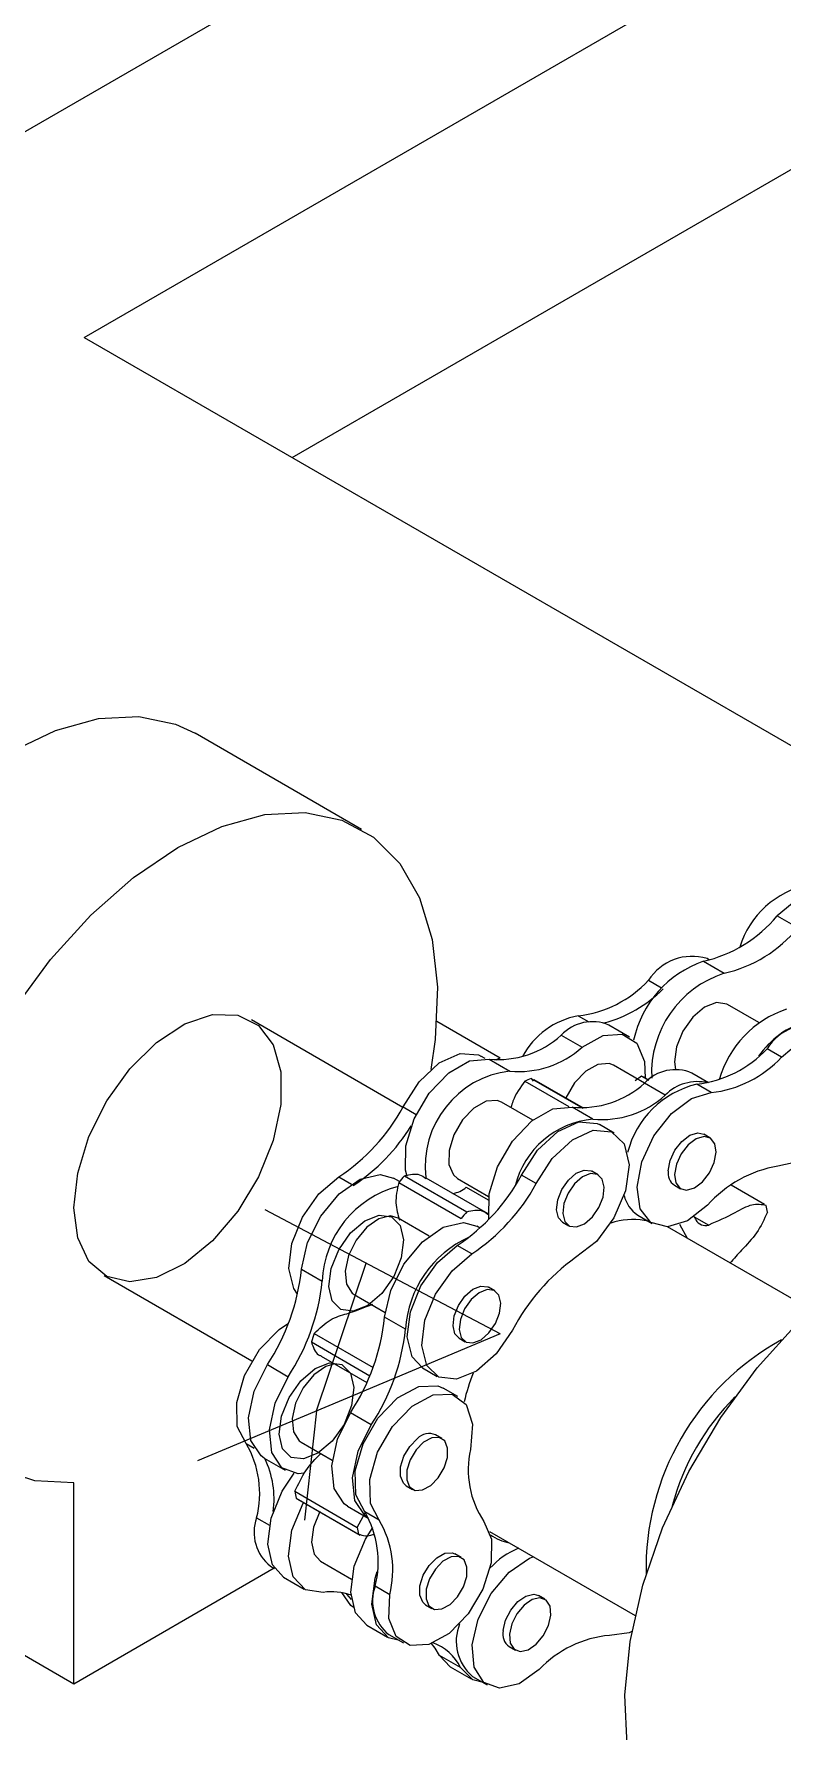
# Model space of a CAD drawing. Header units: millimetres. Extents: x -250 to 3947, y -1468 to 870.
# Drawn here: x 414.45 to 427.17, y 154.82 to 183.68 of the extents above; entities that cross this region are included whole.
import ezdxf

# ---------------------------------------------------------------- set-up
doc = ezdxf.new("R2010")
doc.units = ezdxf.units.MM
doc.linetypes.add('CENTERX2', pattern=[20.32, 12.7, -2.54, 2.54, -2.54])

msp = doc.modelspace()

# ---------------------------------------------------------------- linework, layer by layer
at = {"color": 7, "linetype": 'Continuous', "lineweight": 15}
for p, q in [((383.5394, 164.2601), (433.7643, 193.2543)), ((415.3086, 178.5181), (437.2998, 191.2133)), ((418.8447, 176.4767), (437.2998, 187.1306)), ((415.3086, 178.5181), (429.4508, 170.354)), ((420.0225, 170.1544), (417.1941, 171.7872)), ((427.0927, 168.6836), (427.4462, 168.4795)), ((425.9423, 167.9318), (425.8984, 167.9571)), ((425.8367, 167.9109), (426.1902, 167.7068)), ((424.904, 167.5885), (425.1249, 167.461)), ((426.7791, 166.8713), (426.2494, 167.1771)), ((420.725, 165.4278), (418.1515, 166.9134)), ((421.3041, 166.8929), (422.3797, 166.2719)), ((424.5815, 166.6223), (424.2279, 166.8264)), ((423.4199, 166.6549), (423.7734, 166.4508)), ((422.1228, 166.2579), (422.0539, 166.2977)), ((422.191, 166.2489), (422.5445, 166.0448)), ((422.3797, 166.2719), (422.3118, 166.2328)), ((427.1668, 166.2823), (426.9193, 166.4252)), ((422.9085, 165.9208), (423.7862, 165.4141)), ((422.9085, 165.9208), (422.9425, 165.8731)), ((424.8362, 165.8402), (424.3065, 166.146)), ((424.7816, 165.9596), (424.6742, 165.8795)), ((424.7816, 165.9596), (424.9033, 165.8893)), ((424.8617, 165.9173), (424.9064, 165.8915)), ((425.9265, 165.8458), (425.6421, 166.01)), ((422.7986, 165.8746), (423.5506, 165.4404)), ((423.7964, 165.4141), (422.961, 165.8963)), ((425.1876, 165.6344), (424.8341, 165.8385)), ((425.9714, 165.678), (425.7239, 165.8209)), ((420.7304, 165.4373), (420.9527, 165.309)), ((422.9346, 165.2119), (422.4049, 165.5177)), ((423.9587, 165.2284), (423.6052, 165.4325)), ((424.3166, 164.9914), (424.0691, 165.1343)), ((425.9492, 164.9089), (425.8432, 164.9702)), ((420.67, 164.1668), (420.5668, 164.2264)), ((420.7525, 164.2655), (421.8132, 163.6532)), ((422.1763, 163.618), (421.1245, 164.2253)), ((421.655, 164.2186), (422.1847, 163.9128)), ((422.9931, 164.131), (422.7456, 164.2739)), ((424.0477, 164.2807), (423.9416, 164.3419)), ((420.6548, 164.1484), (421.7155, 163.5361)), ((425.3432, 164.1041), (425.4493, 164.0429)), ((426.8747, 163.7789), (426.3086, 164.1057)), ((421.1751, 163.2402), (420.6454, 163.546)), ((422.0388, 163.3766), (421.981, 163.41)), ((423.4417, 163.4759), (423.5477, 163.4146)), ((424.7208, 163.5974), (424.9683, 163.4546)), ((424.8993, 163.4944), (424.8312, 163.5033)), ((427.6768, 161.983), (425.2277, 163.3968)), ((421.8985, 162.9377), (421.651, 163.0806)), ((415.644, 162.5697), (418.1591, 161.1177)), ((419.002, 162.6753), (419.3555, 162.4712)), ((419.8955, 162.2469), (420.4252, 161.9411)), ((422.2882, 162.3089), (422.1821, 162.3702)), ((420.7697, 161.6548), (420.4162, 161.8589)), ((419.1693, 161.4404), (420.1645, 160.8659)), ((419.2174, 161.5836), (420.2193, 161.0052)), ((421.6822, 161.5041), (421.7882, 161.4429)), ((418.421, 161.0531), (418.7745, 160.849)), ((419.3352, 161.1976), (420.1134, 160.7484)), ((421.0597, 160.9975), (421.3072, 160.8546)), ((421.6581, 160.5096), (421.4106, 160.6525)), ((420.1887, 160.0326), (419.8352, 160.2367)), ((421.3892, 159.7989), (421.2831, 159.8601)), ((418.0621, 159.7138), (418.1995, 159.6345)), ((418.9965, 159.7368), (419.5261, 159.431)), ((418.3679, 159.4646), (418.7215, 159.2605)), ((415.13, 155.6236), (415.13, 159.0437)), ((420.7831, 158.994), (420.8892, 158.9328)), ((418.8895, 158.8996), (419.9501, 158.2873)), ((418.9092, 158.785), (419.9699, 158.1727)), ((418.9416, 158.7647), (420.0023, 158.1524)), ((419.7821, 158.6482), (420.1357, 158.4441)), ((419.9501, 158.2873), (420.0829, 158.5359)), ((420.3249, 158.4076), (420.0774, 158.5504)), ((422.1975, 158.2181), (424.677, 156.7867)), ((421.7178, 157.7753), (421.6117, 157.8366)), ((418.5374, 157.5907), (415.13, 155.6236)), ((418.474, 157.6272), (418.543, 157.5874)), ((419.325, 157.7133), (419.8547, 157.4075)), ((418.6965, 157.4411), (419.0501, 157.237)), ((420.5015, 157.1416), (420.254, 157.2845)), ((415.13, 155.6236), (412.3016, 157.2564)), ((421.1117, 156.9705), (421.2178, 156.9093)), ((423.1398, 157.0647), (423.0337, 157.1259)), ((420.1107, 156.6247), (420.4643, 156.4206)), ((420.4893, 156.4639), (420.7368, 156.321)), ((421.7033, 155.9059), (421.3497, 156.11)), ((421.5327, 155.914), (421.3497, 156.11)), ((422.5338, 156.2599), (422.6398, 156.1986)), ((421.5327, 155.914), (421.8863, 155.7099)), ((421.9113, 155.7532), (422.1588, 155.6103))]:
    msp.add_line(p, q, dxfattribs=at)
at = {"color": 8, "linetype": 'Continuous', "lineweight": 15}
for p, q in [((423.7086, 166.9842), (423.8905, 166.8792)), ((419.6358, 164.2439), (419.8497, 164.1204)), ((421.8026, 164.0705), (422.1778, 163.8539)), ((425.4299, 163.4398), (425.5634, 163.203)), ((425.6822, 163.5673), (425.9268, 163.4261)), ((418.2388, 158.4479), (418.4571, 158.3218))]:
    msp.add_line(p, q, dxfattribs=at)
at = {"color": 7, "linetype": 'CENTERX2'}
for p, q in [((420.5622, 162.5357), (418.3866, 163.6834)), ((419.2573, 160.2659), (420.1024, 162.7783)), ((422.3778, 161.578), (420.5622, 162.5357)), ((422.3778, 161.578), (419.8879, 160.531)), ((419.8879, 160.531), (417.2353, 159.4157)), ((419.2573, 160.2659), (419.0527, 158.4079))]:
    msp.add_line(p, q, dxfattribs=at)
at = {"color": 7, "linetype": 'Continuous', "lineweight": 15, "flags": 128}
for points in [[(410.9446, 160.9616), (410.5441, 161.2614), (410.1427, 161.7656), (409.8554, 162.4037), (409.6904, 163.1571), (409.6526, 164.0039), (409.7431, 164.9196), (409.9593, 165.8775), (410.2948, 166.8499), (410.7399, 167.8084), (411.2818, 168.7253), (411.9046, 169.5739), (412.5903, 170.3296), (413.3189, 170.9704), (414.0693, 171.4778), (414.8198, 171.8369), (415.5484, 172.0373), (416.2341, 172.0733), (416.8569, 171.9437), (417.1941, 171.7872)], [(414.1102, 167.0925), (414.733, 167.9411), (415.4187, 168.6968), (416.1473, 169.3376), (416.8978, 169.8449), (417.6482, 170.204), (418.3768, 170.4045), (419.0625, 170.4405), (419.6853, 170.3109), (420.2271, 170.0196), (420.6723, 169.575), (421.0078, 168.9901), (421.224, 168.2817), (421.3144, 167.4705), (421.2767, 166.58), (421.2024, 166.0709)], [(428.1144, 169.0533), (428.0952, 169.0637), (427.7929, 169.1084), (427.441, 168.975), (427.0927, 168.6836)], [(426.2494, 167.1771), (426.237, 167.1839), (426.0612, 167.2085), (425.8571, 167.1296), (425.6555, 166.959), (425.4874, 166.7227), (425.3781, 166.4567), (425.3444, 166.2015), (425.3633, 166.0695)], [(415.13, 163.721), (415.1955, 164.3096), (415.3873, 164.9303), (415.6912, 165.5369), (416.0845, 166.0845), (416.5381, 166.5326), (417.0184, 166.8478), (417.4897, 167.0068), (417.9172, 166.9978), (418.269, 166.8215), (418.5192, 166.4909), (418.6491, 166.0305), (418.6491, 165.4746), (418.5192, 164.8643), (418.269, 164.2449), (417.9172, 163.6623), (417.4897, 163.1598), (417.0184, 162.7746), (416.5381, 162.5353), (416.0845, 162.4596), (415.6912, 162.5531), (415.3873, 162.809), (415.1955, 163.2081), (415.13, 163.721)], [(423.7734, 166.4508), (424.1303, 166.6476), (424.4572, 166.6707), (424.7049, 166.5167), (424.8359, 166.2088), (424.8467, 165.9256)], [(427.1668, 166.2823), (427.5161, 166.5771), (427.8687, 166.7059), (428.1667, 166.6476), (428.3608, 166.4117), (428.4193, 166.037), (428.3325, 165.5852), (428.1147, 165.1306), (427.8017, 164.748), (427.445, 164.5004), (427.1033, 164.4285)], [(420.7304, 165.4373), (421.003, 165.8636), (421.3456, 166.1832), (421.702, 166.3435), (422.0134, 166.3182), (422.0539, 166.2977)], [(420.7975, 164.2537), (420.772, 164.3599), (420.7775, 164.7753), (420.9185, 165.2354), (421.1738, 165.6709), (421.505, 166.0162), (421.8619, 166.219), (422.191, 166.2489)], [(424.3065, 166.146), (424.2324, 166.1744), (424.0424, 166.1593), (423.8355, 166.0433), (423.6432, 165.844), (423.4948, 165.5918), (423.4935, 165.5889)], [(425.9058, 163.7628), (425.564, 163.5001), (425.2267, 163.3968), (424.9457, 163.4686), (424.7642, 163.7046), (424.71, 164.0684), (424.7916, 164.5043), (424.9963, 164.9453), (425.2927, 165.3235), (425.6352, 165.5809), (425.9714, 165.678)], [(422.4049, 165.5177), (422.3309, 165.5461), (422.1408, 165.531), (421.9339, 165.415), (421.7416, 165.2157), (421.5932, 164.9635), (421.5113, 164.6968), (421.5084, 164.4562), (421.5848, 164.2783), (421.655, 164.2186)], [(422.1899, 163.5239), (422.1863, 163.5435), (422.1917, 163.9588), (422.3327, 164.419), (422.588, 164.8545), (422.9192, 165.1998), (423.2762, 165.4026), (423.6052, 165.4325)], [(422.7456, 164.2739), (423.0182, 164.7002), (423.3609, 165.0198), (423.7173, 165.1801), (424.0287, 165.1548), (424.0691, 165.1343)], [(422.9931, 164.131), (423.2657, 164.5573), (423.6084, 164.8769), (423.9647, 165.0373), (424.2762, 165.0119), (424.4914, 164.8051), (424.5751, 164.4508), (424.5134, 164.0074), (424.3165, 163.5477), (424.0168, 163.1475), (423.6636, 162.8725)], [(425.24, 164.3497), (425.2723, 164.5232), (425.3535, 164.6988), (425.4712, 164.8499), (425.6075, 164.9533), (425.7416, 164.9934), (425.8432, 164.9702)], [(426.0525, 164.6634), (426.0311, 164.8084), (425.9592, 164.9028), (425.8476, 164.9321), (425.7135, 164.8921), (425.5773, 164.7887), (425.4596, 164.6376), (425.3783, 164.462), (425.346, 164.2884), (425.3675, 164.1434), (425.4394, 164.0491), (425.5509, 164.0197), (425.685, 164.0597), (425.8213, 164.1632), (425.939, 164.3142), (426.0202, 164.4899), (426.0525, 164.6634)], [(418.9349, 162.2516), (418.8696, 162.3471), (418.7864, 162.6875), (418.8389, 163.1132), (419.0189, 163.5589), (419.2989, 163.9562), (419.6358, 164.2439)], [(419.002, 162.6753), (419.1049, 163.1295), (419.3304, 163.5793), (419.6443, 163.9569), (419.9993, 164.2053), (420.3419, 164.2871), (420.5668, 164.2264)], [(423.4417, 163.4759), (423.3717, 163.5504), (423.3385, 163.6858), (423.359, 163.8552), (423.4302, 164.0327), (423.5411, 164.1914), (423.675, 164.3071), (423.8114, 164.3621), (423.9296, 164.3482), (423.9416, 164.3419)], [(424.1176, 164.2061), (424.0357, 164.287), (423.9175, 164.3009), (423.7811, 164.2458), (423.6472, 164.1302), (423.5362, 163.9715), (423.4651, 163.7939), (423.4445, 163.6246), (423.4778, 163.4891), (423.5598, 163.4083), (423.6779, 163.3944), (423.8143, 163.4494), (423.9482, 163.5651), (424.0592, 163.7238), (424.1304, 163.9014), (424.1509, 164.0707), (424.1176, 164.2061)], [(420.6454, 163.546), (420.5156, 163.581), (420.317, 163.5333), (420.1113, 163.3887), (419.9298, 163.1692), (419.8002, 162.9081), (419.7422, 162.6452), (419.7645, 162.4206), (419.864, 162.2684), (419.8955, 162.2469)], [(420.4162, 161.8589), (420.5191, 162.3131), (420.7446, 162.7629), (421.0585, 163.1405), (421.4135, 163.3889), (421.7561, 163.4707), (421.981, 163.41)], [(425.7938, 152.3893), (425.3934, 152.6892), (424.992, 153.1934), (424.7046, 153.8314), (424.5397, 154.5848), (424.5019, 155.4316), (424.5924, 156.3473), (424.8085, 157.3052), (425.144, 158.2776), (425.5892, 159.2361), (426.131, 160.153), (426.7538, 161.0016), (427.4395, 161.7573), (428.1681, 162.3981), (428.9186, 162.9055), (429.669, 163.2646), (430.3976, 163.465), (431.0833, 163.501), (431.7061, 163.3715), (432.0433, 163.2149)], [(421.0597, 160.9975), (420.8849, 161.1838), (420.8017, 161.5241), (420.8541, 161.9498), (421.0342, 162.3955), (421.3141, 162.7928), (421.651, 163.0806)], [(422.5912, 161.6375), (422.3142, 161.2373), (421.9785, 160.9447), (421.6357, 160.8045), (421.3384, 160.8383), (421.1323, 161.0409), (421.0491, 161.3812), (421.1016, 161.8069), (421.2817, 162.2527), (421.5616, 162.6499), (421.8985, 162.9377)], [(421.6822, 161.5041), (421.6122, 161.5786), (421.579, 161.7141), (421.5995, 161.8834), (421.6706, 162.061), (421.7816, 162.2197), (421.9155, 162.3354), (422.0519, 162.3904), (422.1701, 162.3765), (422.1821, 162.3702)], [(422.3581, 162.2344), (422.2761, 162.3152), (422.158, 162.3292), (422.0216, 162.2741), (421.8877, 162.1584), (421.7767, 161.9997), (421.7055, 161.8222), (421.685, 161.6528), (421.7183, 161.5174), (421.8002, 161.4366), (421.9184, 161.4226), (422.0548, 161.4777), (422.1887, 161.5934), (422.2997, 161.7521), (422.3708, 161.9296), (422.3914, 162.099), (422.3581, 162.2344)], [(418.0621, 159.7138), (417.9103, 160.0013), (417.9001, 160.4092), (418.033, 160.8705), (418.2873, 161.3092), (418.621, 161.6531), (418.7818, 161.7605)], [(418.3679, 159.4646), (418.3144, 159.501), (418.142, 159.7625), (418.1018, 160.1489), (418.1997, 160.6019), (418.421, 161.0531)], [(419.5604, 161.0676), (419.418, 161.0233), (419.2123, 160.8786), (419.0308, 160.6591), (418.9012, 160.398), (418.8431, 160.1351), (418.8655, 159.9105), (418.9649, 159.7583), (418.9965, 159.7368)], [(419.0475, 159.2059), (418.9464, 159.1998), (418.668, 159.2969), (418.4956, 159.5584), (418.4553, 159.9448), (418.5532, 160.3978), (418.7745, 160.849)], [(420.0774, 158.5504), (419.9256, 158.8379), (419.9154, 159.2459), (420.0483, 159.7071), (420.3025, 160.1458), (420.6363, 160.4897), (420.9946, 160.6823), (421.3185, 160.6919), (421.4106, 160.6525)], [(420.3249, 158.4076), (420.1731, 158.6951), (420.1628, 159.103), (420.2958, 159.5642), (420.55, 160.0029), (420.8838, 160.3468), (421.2421, 160.5394), (421.566, 160.549), (421.8023, 160.374), (421.912, 160.0432), (421.8771, 159.611)], [(419.7821, 158.6482), (419.7286, 158.6846), (419.5562, 158.9461), (419.516, 159.3325), (419.6139, 159.7855), (419.8352, 160.2367)], [(420.1357, 158.4441), (420.0822, 158.4805), (419.9098, 158.742), (419.8695, 159.1284), (419.9674, 159.5814), (420.1887, 160.0326)], [(420.7831, 158.994), (420.734, 159.0367), (420.6847, 159.1569), (420.6883, 159.3183), (420.7445, 159.4962), (420.8446, 159.6636), (420.9734, 159.795)], [(421.0795, 159.7337), (420.9506, 159.6023), (420.8505, 159.4349), (420.7944, 159.257), (420.7907, 159.0957), (420.8401, 158.9754), (420.935, 158.9147), (421.061, 158.9225), (421.1989, 158.9979), (421.3277, 159.1293), (421.4278, 159.2967), (421.484, 159.4746), (421.4877, 159.636), (421.4383, 159.7562), (421.3434, 159.817), (421.2173, 159.8091), (421.0795, 159.7337)], [(415.13, 159.0437), (414.4679, 159.0761), (413.8764, 159.2729)], [(418.6965, 157.4411), (418.5079, 157.6481), (418.4277, 158.0035), (418.4861, 158.4439), (418.6742, 158.9029), (418.8752, 159.2063)], [(419.3701, 157.1816), (419.0681, 157.2271), (418.8614, 157.444), (418.7812, 157.7994), (418.8396, 158.2398), (419.0278, 158.6988), (419.0346, 158.711)], [(419.3122, 158.5567), (419.2033, 158.2906), (419.17, 158.0356), (419.2174, 157.8303), (419.325, 157.7133)], [(420.1107, 156.6247), (419.9221, 156.8317), (419.8419, 157.1871), (419.9003, 157.6275), (420.0884, 158.0865), (420.2123, 158.2859)], [(422.1051, 158.3848), (422.2318, 158.0856), (422.2248, 157.6816), (422.0852, 157.2348), (421.8345, 156.814), (421.5111, 156.4838), (421.1648, 156.2948), (420.8487, 156.2762), (420.6115, 156.4308), (420.4895, 156.7348), (420.5015, 157.1416)], [(421.1117, 156.9705), (421.0626, 157.0132), (421.0132, 157.1334), (421.0169, 157.2947), (421.0731, 157.4727), (421.1732, 157.6401), (421.302, 157.7715), (421.4399, 157.8468), (421.5659, 157.8547), (421.6117, 157.8366)], [(421.408, 157.7102), (421.2792, 157.5788), (421.1791, 157.4114), (421.123, 157.2335), (421.1193, 157.0722), (421.1687, 156.9519), (421.2636, 156.8911), (421.3896, 156.899), (421.5275, 156.9744), (421.6563, 157.1058), (421.7564, 157.2732), (421.8126, 157.4511), (421.8162, 157.6125), (421.7669, 157.7327), (421.6719, 157.7935), (421.5459, 157.7856), (421.408, 157.7102)], [(423.0463, 155.8698), (422.7017, 155.6293), (422.3697, 155.5521), (422.1014, 155.6502), (421.9379, 155.9085), (421.9043, 156.2873), (422.0058, 156.7284), (422.2269, 157.164), (422.5335, 157.5273), (422.8785, 157.7624), (422.9419, 157.7884)], [(420.6678, 156.3608), (420.4823, 156.4107), (420.2756, 156.6276), (420.1954, 156.983), (420.2538, 157.4234), (420.2882, 157.5352)], [(419.896, 156.9166), (419.8386, 156.9564), (419.688, 157.1769)], [(419.8532, 157.0576), (419.7723, 157.152), (419.7647, 157.1596)], [(422.4319, 156.5306), (422.4723, 156.7062), (422.56, 156.8798), (422.6818, 157.0249), (422.8191, 157.1195), (422.951, 157.1491), (423.0337, 157.1259)], [(423.2416, 156.7939), (423.2283, 156.9448), (423.1636, 157.0481), (423.0571, 157.0879), (422.9251, 157.0583), (422.7878, 156.9637), (422.666, 156.8186), (422.5783, 156.645), (422.538, 156.4694), (422.5513, 156.3185), (422.616, 156.2152), (422.7225, 156.1754), (422.8544, 156.205), (422.9917, 156.2996), (423.1135, 156.4447), (423.2013, 156.6183), (423.2416, 156.7939)], [(424.6217, 156.5148), (424.5749, 156.4952), (424.2403, 156.4508)], [(421.3497, 156.11), (421.2747, 156.2312), (421.2103, 156.3105)], [(422.0898, 155.6501), (421.9142, 155.6951), (421.7033, 155.9059)]]:
    msp.add_lwpolyline(points, dxfattribs=at)
at = {"color": 7, "linetype": 'Continuous', "flags": 128}
for points in [[(419.6705, 161.9892), (419.5245, 162.1369), (419.4665, 162.3822), (419.5052, 162.6878), (419.6349, 163.0072), (419.8358, 163.2917), (420.0772, 163.4981), (420.3225, 163.5949), (420.5342, 163.5674), (420.6802, 163.4198), (420.7383, 163.1745), (420.6995, 162.8689), (420.5698, 162.5495), (420.369, 162.2649), (420.1275, 162.0585), (419.8823, 161.9617), (419.6705, 161.9892)], [(419.6892, 161.055), (419.8352, 160.9073), (419.8932, 160.662), (419.8545, 160.3564), (419.7248, 160.0371), (419.5239, 159.7525), (419.2825, 159.5461), (419.0372, 159.4493), (418.8255, 159.4768), (418.6795, 159.6244), (418.6214, 159.8697), (418.6602, 160.1753), (418.7899, 160.4947), (418.9907, 160.7793), (419.2322, 160.9857), (419.4774, 161.0825), (419.6892, 161.055)]]:
    msp.add_lwpolyline(points, dxfattribs=at)
at = {"color": 7, "linetype": 'Continuous', "lineweight": 15}
for centre, radius, start, end in [((427.9292, 167.7015), 1.5399, 101.37125, 163.0191), ((425.3203, 170.1573), 2.305, 282.94581, 320.25824), ((425.6738, 169.9532), 2.305, 282.94581, 320.25824), ((425.6428, 167.121), 0.8743, 73.00084, 147.67396), ((426.4357, 166.1858), 1.8262, 109.15068, 167.77479), ((426.7334, 166.0136), 1.7782, 107.78572, 182.86175), ((423.4904, 168.9004), 1.9285, 276.49577, 317.13829), ((423.606, 168.9568), 2.1615, 284.43072, 315.64489), ((427.7973, 165.4269), 1.7548, 108.14402, 164.46764), ((423.9535, 165.6508), 1.3557, 100.40725, 151.73351), ((423.945, 166.1698), 0.7149, 66.69014, 137.26751), ((427.9926, 165.4744), 1.4682, 105.33171, 145.95117), ((427.658, 165.9576), 0.8743, 73.00084, 147.67396), ((422.351, 167.8274), 1.5865, 264.21149, 312.35504), ((422.7045, 167.6233), 1.5865, 264.21149, 312.35504), ((425.5057, 167.737), 1.9285, 276.49577, 317.13829), ((425.7532, 167.5941), 1.9285, 276.49577, 317.13829), ((422.7379, 164.4227), 1.6336, 96.79889, 186.76452), ((424.3307, 162.3846), 3.8115, 111.90995, 113.70251), ((424.0383, 164.4536), 1.6794, 60.63788, 63.72971), ((425.3592, 165.3534), 0.7149, 66.69014, 137.26751), ((423.7652, 167.011), 1.5865, 264.21149, 312.35504), ((424.1187, 166.8069), 1.5865, 264.21149, 312.35504), ((426.0953, 164.2689), 1.5958, 103.45834, 165.89729), ((425.7317, 165.1073), 0.7575, 76.19586, 135.90595), ((417.7773, 167.0473), 3.3634, 303.54201, 331.40099), ((418.0636, 166.858), 3.3033, 303.427, 328.14438), ((424.0976, 163.7295), 1.5053, 95.29311, 165.98681), ((426.8471, 159.0797), 8.0023, 139.6062, 140.69791), ((419.7926, 165.8839), 3.3634, 303.54201, 331.40099), ((425.4771, 164.3049), 0.2413, 169.30878, 236.3158), ((427.4477, 162.3989), 2.0586, 99.63097, 138.50526), ((421.0802, 162.4114), 1.7257, 104.49175, 178.01522), ((421.5272, 164.3665), 0.4043, 276.81536, 312.93189), ((420.0401, 165.741), 3.3634, 303.54201, 331.40099), ((424.9965, 164.0351), 0.5172, 191.58796, 237.78675), ((427.9078, 158.4674), 8.0023, 139.6062, 140.69791), ((423.4594, 163.1051), 3.5091, 8.83413, 10.73351), ((424.6324, 162.3754), 1.1453, 80.00583, 108.83434), ((424.2756, 162.7468), 1.6284, 28.23353, 30.42118), ((425.8739, 163.6035), 0.1851, 207.79949, 286.58022), ((422.6153, 161.5358), 1.8494, 114.34185, 176.31055), ((425.6697, 160.0475), 3.4648, 125.37877, 152.68362), ((415.3768, 163.0585), 3.6453, 326.62394, 353.96523), ((415.7304, 162.8544), 3.6453, 326.62394, 353.96523), ((416.7911, 162.2421), 3.6453, 326.62394, 353.96523), ((417.1446, 162.038), 3.6453, 326.62394, 353.96523), ((426.4902, 159.0582), 7.6988, 160.8505, 161.97479), ((429.3095, 157.5764), 4.449, 118.80812, 181.1974), ((425.2629, 159.5988), 3.5902, 158.57918, 166.7955), ((429.328, 157.5657), 4.1673, 135.16871, 164.83668), ((421.1742, 159.6088), 0.2738, 66.57228, 137.17164), ((416.6043, 158.8651), 1.6869, 345.68026, 30.20773), ((423.4112, 159.262), 1.5733, 167.18554, 213.88533), ((416.9587, 158.7729), 1.5767, 352.08298, 25.77023), ((422.3027, 159.4292), 3.454, 188.81899, 190.74865), ((418.9225, 158.1998), 0.7273, 160.06092, 231.93066), ((418.6195, 157.7017), 1.6869, 345.68026, 30.20773), ((423.3633, 158.8169), 3.454, 188.81899, 190.74865), ((418.867, 157.5588), 1.6869, 345.68026, 30.20773), ((422.6868, 158.8208), 0.811, 234.4673, 259.04788), ((423.1934, 156.6922), 1.3357, 111.9375, 137.60558), ((420.9377, 157.0364), 0.7273, 160.06092, 231.93066), ((419.5145, 156.2475), 0.9452, 69.55524, 98.78664), ((422.4157, 156.3513), 0.7825, 157.84052, 229.85873), ((422.6803, 156.4695), 0.2558, 166.17312, 235.03702), ((424.4132, 154.5778), 1.8809, 95.27459, 136.61493), ((420.9444, 155.5304), 0.8467, 26.32809, 69.43356)]:
    msp.add_arc(centre, radius, start, end, dxfattribs=at)
for points, knots in [([(422.7986, 165.8746), (422.7207, 165.7633), (422.6196, 165.6189), (422.5745, 165.4618), (422.5641, 165.4258)], [0, 0, 0, 0, 0.7709362, 1, 1, 1, 1]), ([(420.7525, 164.2655), (420.8443, 164.2857), (420.9879, 164.3174), (421.0849, 164.2439), (421.1199, 164.2174)], [0, 0, 0, 0, 0.63913359, 1, 1, 1, 1]), ([(420.6548, 164.1484), (420.6295, 164.0274), (420.5782, 163.7825), (420.6448, 163.6071), (420.6668, 163.512), (420.6668, 163.5118)], [0, 0, 0, 0, 0.4934028, 0.9987029, 1, 1, 1, 1]), ([(421.8132, 163.6532), (421.905, 163.6734), (422.0486, 163.705), (422.1456, 163.6316), (422.1806, 163.6051)], [0, 0, 0, 0, 0.63913359, 1, 1, 1, 1]), ([(426.9071, 163.7587), (426.8271, 163.7726), (426.6652, 163.8008), (426.3169, 163.5981), (426.0746, 163.4913), (425.9268, 163.4261)], [0, 0, 0, 0, 0.2755902, 0.5578138, 1, 1, 1, 1]), ([(426.9269, 163.644), (426.8704, 163.5225), (426.756, 163.2766), (426.5037, 163.0264), (426.356, 162.8548), (426.2931, 162.7817)], [0, 0, 0, 0, 0.3594541, 0.7275749, 1, 1, 1, 1]), ([(419.2174, 161.5836), (419.3084, 161.6694), (419.4925, 161.8431), (419.8279, 161.9279), (420.069, 162.0244), (420.2162, 162.0832)], [0, 0, 0, 0, 0.2755812, 0.5578081, 1, 1, 1, 1]), ([(419.1693, 161.4404), (419.199, 161.3509), (419.2352, 161.2424), (419.3221, 161.2076), (419.3373, 161.2015)], [0, 0, 0, 0, 0.8249544, 1, 1, 1, 1]), ([(418.8895, 158.8996), (418.9463, 159.0208), (419.0612, 159.2656), (419.2405, 159.4504), (419.3311, 159.5436)], [0, 0, 0, 0, 0.4951372, 1, 1, 1, 1]), ([(419.9699, 158.1727), (420.0475, 158.1485), (420.127, 158.1237), (420.222, 158.1673), (420.2242, 158.1683)], [0, 0, 0, 0, 0.97729031, 1, 1, 1, 1])]:
    msp.add_open_spline(points, degree=3, knots=knots, dxfattribs=at)

doc.saveas('drawing.dxf')
